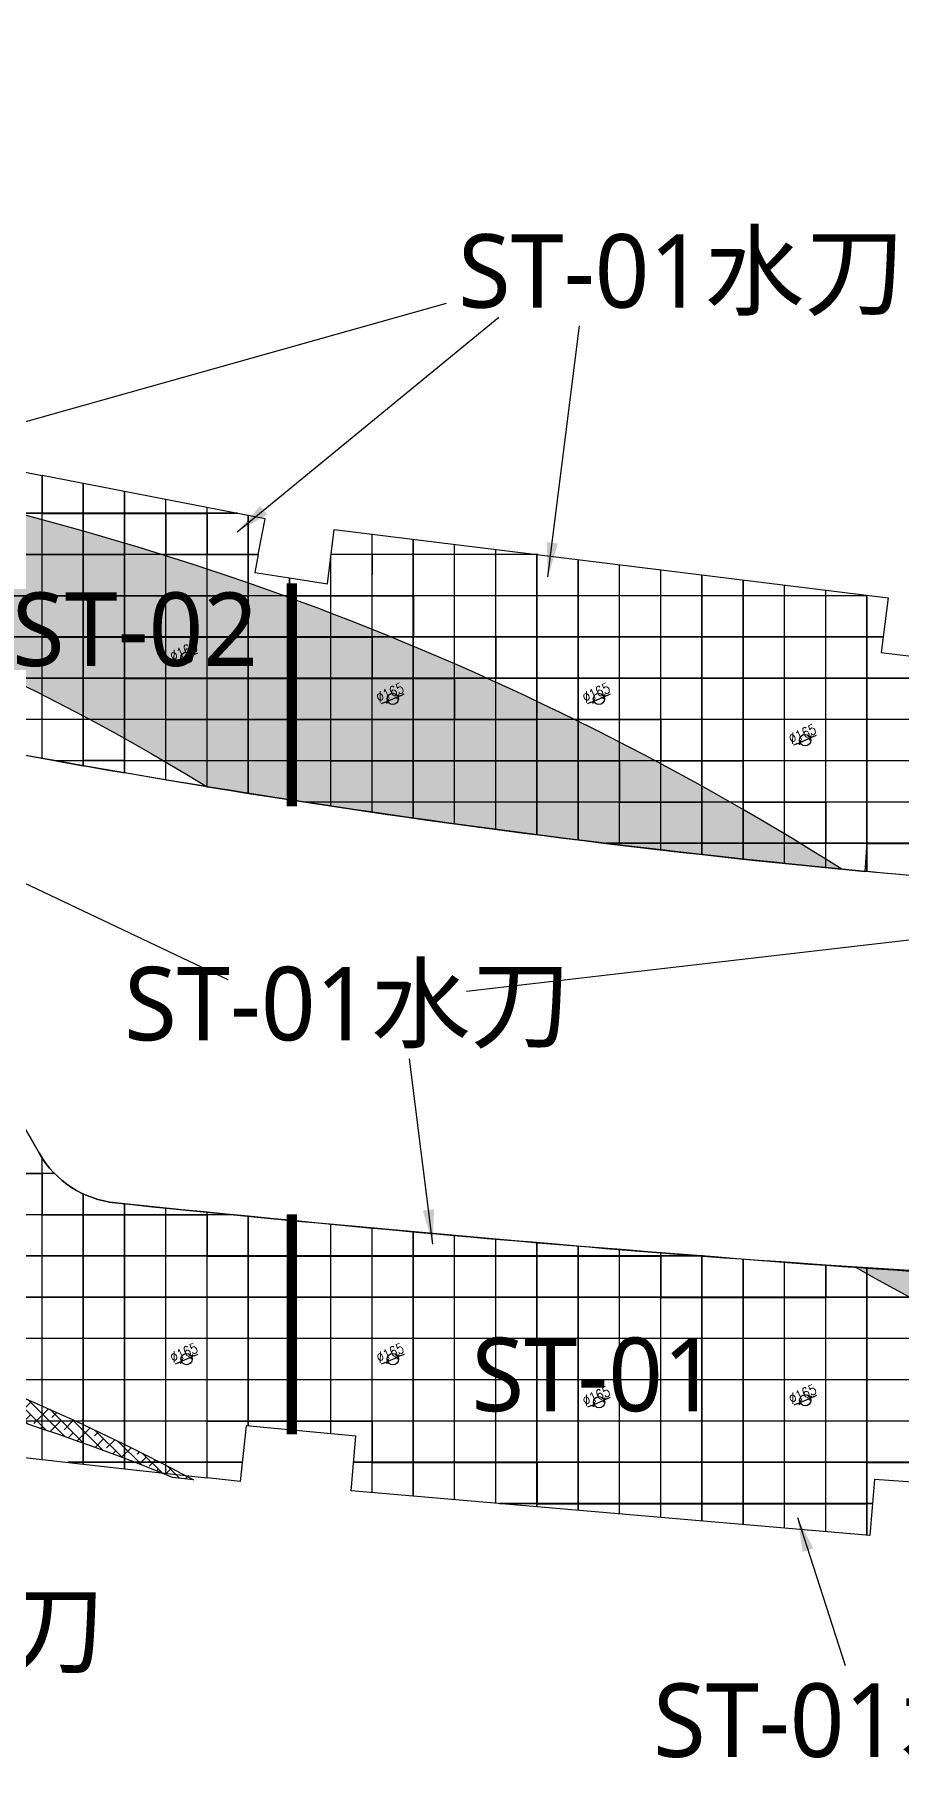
# Model space of a CAD drawing. Header units: millimetres. Extents: x -1989 to 265952, y -5690 to 142265.
# Drawn here: x 87341 to 99936, y 16123 to 41289 of the extents above; entities that cross this region are included whole.
import ezdxf
from ezdxf.enums import TextEntityAlignment as Align
from ezdxf.lldxf.tags import DXFTag

# ---------------------------------------------------------------- set-up
doc = ezdxf.new("R2010")
doc.units = ezdxf.units.MM
for name, color, linetype in [('d地面疏散指示开孔165mm', 91, 'Continuous'), ('F-地材填充', 8, 'Continuous'), ('F-地材造型线', 150, 'Continuous'), ('ST-01水刀', 111, 'Continuous'), ('ST-02整砖', 22, 'Continuous'), ('ST-02算量', 222, 'Continuous'), ('ST-12算量', 21, 'Continuous'), ('现场实际间隔柱定位', 6, 'Continuous')]:
    doc.layers.add(name, color=color, linetype=linetype)
doc.styles.get("Standard").update_dxf_attribs({"font": 'arial.ttf'})
doc.styles.add('YQ_DIM', font='romancs.shx', dxfattribs={"width": 0.8, "bigfont": '@by-01-hztxt.shx'})
doc.styles.add('黑体', font='Microsoft YaHei.ttf')
tags = doc.linetypes.add('EXP JT_LINE', pattern='A,0.5,-0.2,["EXP JT",Standard,S=0.12,R=0,X=-0.1,Y=-0.05],-0.5', length=1.199999999999999).pattern_tags.tags
tags[6] = DXFTag(74, 10)
doc.dimstyles.new('yq100', dxfattribs={"dimscale": 50, "dimtxt": 3, "dimasz": 1, "dimexe": 1.5, "dimexo": 3, "dimgap": 0.5, "dimtad": 1, "dimdec": 0, "dimrnd": 5, "dimdsep": 46, "dimtxsty": 'YQ_DIM', "dimblk": 'YQTICK', "dimcen": 0, "dimclrd": 256, "dimclre": 256, "dimclrt": 7, "dimadec": 1, "dimazin": 2, "dimtfac": 1, "dimtdec": 0, "dimtix": 1, "dimtmove": 2, "dimatfit": 2, "dimfxl": 1, "dimtolj": 1, "dimtzin": 0, "dimarcsym": 0})
doc.dimstyles.new('yq50', dxfattribs={"dimscale": 50, "dimtxt": 3, "dimasz": 1, "dimexe": 1.5, "dimexo": 3, "dimgap": 0.5, "dimtad": 1, "dimdec": 0, "dimdsep": 46, "dimtxsty": 'YQ_DIM', "dimblk": 'YQTICK', "dimcen": 0, "dimclrd": 256, "dimclre": 256, "dimclrt": 7, "dimadec": 1, "dimazin": 2, "dimtfac": 1, "dimtdec": 4, "dimtix": 1, "dimtmove": 2, "dimatfit": 2, "dimfxl": 1, "dimtolj": 1, "dimtzin": 0, "dimarcsym": 0})

# ---------------------------------------------------------------- blocks, each defined once
blk = doc.blocks.new('AWERAWE')
at = {"layer": 'F-地材填充', "color": 8, "linetype": 'Continuous'}
for p, q in [((-8067.272042113867, 414884.8690676519), (-8067.272042113867, 418997.7040055547)), ((-8065.272042113866, 414882.8690676519), (-8065.272042113866, 418995.7040055547)), ((-7467.272042113866, 414777.9013443216), (-7467.272042113866, 418881.631444347)), ((-7465.272042113865, 414775.9013443216), (-7465.272042113865, 418879.631444347)), ((-6867.272042113866, 414673.5608428195), (-6867.272042113866, 418765.5588831393)), ((-6865.272042113865, 414671.5608428195), (-6865.272042113865, 418763.5588831393)), ((-6267.272042113866, 414571.841750575), (-6267.272042113866, 418649.4863219317)), ((-6265.272042113866, 414569.841750575), (-6265.272042113866, 418647.4863219316)), ((-5667.272042113865, 414472.7384175448), (-5667.272042113865, 418533.413760724)), ((-5665.272042113866, 414470.7384175448), (-5665.272042113866, 418531.413760724)), ((-5225.11943601162, 418447.8774516658), (-23116.23392418378, 418447.8774516658)), ((-5223.119436011621, 418445.8774516659), (-23114.23392418378, 418445.8774516659)), ((-5067.272042113866, 414376.245354585), (-5067.272042113866, 418417.3411995163)), ((-5065.272042113866, 414374.245354585), (-5065.272042113866, 418415.3411995164)), ((-3267.272042113866, 414102.3752754928), (-3267.272042113866, 418145.8912105583)), ((-3265.272042113866, 414100.3752754928), (-3265.272042113866, 418143.8912105583)), ((-2667.272042113866, 414016.2715653684), (-2667.272042113866, 418071.645527965)), ((-2665.272042113866, 414014.2715653684), (-2665.272042113866, 418069.645527965)), ((-4924.676571390449, 417847.8774516658), (-21020.29312179546, 417847.8774516658)), ((-4922.67657139045, 417845.8774516658), (-21018.29312179546, 417845.8774516658)), ((-3867.272042113866, 414191.0688774068), (-3867.272042113866, 417817.8247302549)), ((-3865.272042113866, 414189.0688774068), (-3865.272042113866, 417815.8247302549)), ((-858.9400140412545, 417847.8774516658), (-3863.549188013778, 417847.8774516658)), ((-856.9400140412545, 417845.8774516658), (-3861.549188013778, 417845.8774516658)), ((-2067.272042113866, 413932.7530398114), (-2067.272042113866, 417997.3998453717)), ((-2065.272042113866, 413930.7530398114), (-2065.272042113866, 417995.3998453718)), ((-1467.272042113866, 413851.8151438218), (-1467.272042113865, 417923.1541627784)), ((-1465.272042113866, 413849.8151438219), (-1465.272042113866, 417921.1541627784)), ((-867.2720421138658, 413773.4534733492), (-867.2720421138654, 417848.9084801852)), ((-865.2720421138658, 413771.4534733492), (-865.2720421138655, 417846.9084801852)), ((-267.2720421138658, 413697.6637740648), (-267.2720421138655, 417774.662797592)), ((-265.2720421138658, 413695.6637740648), (-265.2720421138655, 417772.6627975919)), ((-4467.272042113865, 414282.3572318772), (-4467.272042113865, 417506.99225199)), ((-4465.272042113865, 414280.3572318772), (-4465.272042113865, 417504.99225199)), ((332.7279578861342, 413624.4419401818), (332.7279578861344, 417700.4171149987)), ((334.7279578861342, 413622.4419401818), (334.7279578861344, 417698.4171149987)), ((932.727957886134, 413553.7840133193), (932.7279578861345, 417626.1714324055)), ((934.727957886134, 413551.7840133193), (934.7279578861344, 417624.1714324054)), ((1532.727957886134, 413485.6861814112), (1532.727957886134, 417551.9257498121)), ((1534.727957886134, 413483.6861814112), (1534.727957886134, 417549.9257498121)), ((2132.727957886134, 413420.1447776596), (2132.727957886134, 417477.6800672189)), ((2134.727957886134, 413418.1447776596), (2134.727957886134, 417475.6800672189)), ((2732.727957886134, 413357.15627953), (2732.727957886134, 417403.4343846257)), ((2734.727957886134, 413355.15627953), (2734.727957886134, 417401.4343846256)), ((3332.727957886135, 413296.7173077909), (3332.727957886135, 417329.1887020324)), ((3334.727957886135, 413294.7173077909), (3334.727957886135, 417327.1887020324)), ((3932.727957886135, 413238.8246255928), (3932.727957886135, 417254.9430194391)), ((3934.727957886135, 413236.8246255928), (3934.727957886135, 417252.943019439)), ((3932.727957886135, 417247.8774516657), (-19237.8800835621, 417247.8774516657)), ((3932.727957886135, 417245.8774516658), (-19235.8800835621, 417245.8774516658)), ((4167.113881494723, 416647.8774516658), (-19109.2456329416, 416647.8774516658)), ((4169.113881494722, 416645.8774516658), (-19107.2456329416, 416645.8774516658)), ((13147.38438598331, 416047.8774516658), (-17078.71511438235, 416047.8774516658)), ((13149.38438598331, 416045.8774516658), (-17076.71511438235, 416045.8774516658)), ((47766.62436168374, 415447.8774516658), (-17049.7851224067, 415447.8774516658)), ((47768.62436168373, 415445.8774516657), (-17047.7851224067, 415445.8774516657)), ((47586.14256898344, 414847.8774516658), (-7861.44245661205, 414847.8774516658)), ((47588.14256898344, 414845.8774516658), (-7859.44245661205, 414845.8774516658)), ((47472.54161439597, 414247.8774516658), (-4242.650197057916, 414247.8774516658)), ((47474.54161439597, 414245.8774516658), (-4240.650197057916, 414245.8774516658)), ((34509.67732212071, 413647.8774516658), (138.3889371379882, 413647.8774516658)), ((34511.67732212071, 413645.8774516658), (140.3889371379882, 413645.8774516658)), ((-8067.272042113867, 404689.5109222825), (-8067.272042113867, 409073.203431212)), ((-8065.272042113866, 404687.5109222824), (-8065.272042113866, 409071.203431212)), ((-7886.274062085082, 408847.8774516658), (-31567.42510446267, 408847.8774516658)), ((-7884.274062085082, 408845.8774516658), (-31565.42510446267, 408845.8774516658)), ((-7467.272042113866, 404622.8571966247), (-7467.272042113866, 408551.1161411667)), ((-7465.272042113866, 404620.8571966247), (-7465.272042113866, 408549.1161411667)), ((-5281.438072288027, 408247.8774516657), (-30454.5878557642, 408247.8774516657)), ((-5279.438072288026, 408245.8774516658), (-30452.5878557642, 408245.8774516658)), ((-6867.272042113866, 404556.2034709671), (-6867.272042113866, 408407.9088888187)), ((-6865.272042113867, 404554.203470967), (-6865.272042113867, 408405.9088888187)), ((-6267.272042113866, 404489.5497453093), (-6267.272042113866, 408346.4402878415)), ((-6265.272042113867, 404487.5497453093), (-6265.272042113867, 408344.4402878415)), ((-5667.272042113866, 404422.8960196516), (-5667.272042113866, 408286.0925800903)), ((-5665.272042113866, 404420.8960196516), (-5665.272042113866, 408284.0925800904)), ((-5067.272042113867, 405175.036399753), (-5067.272042113867, 408226.8651403999)), ((-5065.272042113867, 405173.0363997529), (-5065.272042113867, 408224.8651403999)), ((-4467.272042113866, 405119.2565832392), (-4467.272042113866, 408168.7573556615)), ((-4465.272042113866, 405117.2565832392), (-4465.272042113866, 408166.7573556615)), ((-3867.272042113866, 405063.4767667254), (-3867.272042113866, 408111.768624792)), ((-3865.272042113867, 405061.4767667254), (-3865.272042113866, 408109.768624792)), ((-3267.272042113866, 404206.413119459), (-3267.272042113866, 408055.8983587016)), ((-3265.272042113867, 404204.413119459), (-3265.272042113866, 408053.8983587016)), ((-2667.272042113867, 404155.1132544667), (-2667.272042113866, 408001.1459802634)), ((-2665.272042113867, 404153.1132544666), (-2665.272042113866, 407999.1459802634)), ((-2067.272042113867, 404103.8133894743), (-2067.272042113866, 407947.5109242835)), ((-2065.272042113866, 404101.8133894744), (-2065.272042113866, 407945.5109242835)), ((-1467.272042113866, 404052.5135244821), (-1467.272042113866, 407894.9926374708)), ((-1465.272042113866, 404050.5135244821), (-1465.272042113866, 407892.9926374708)), ((-867.2720421138663, 404001.2136594897), (-867.2720421138661, 407843.5905784087)), ((-865.2720421138663, 403999.2136594897), (-865.2720421138662, 407841.5905784087)), ((-267.2720421138664, 403949.9137944974), (-267.2720421138662, 407793.3042175267)), ((-265.2720421138664, 403947.9137944974), (-265.2720421138662, 407791.3042175267)), ((332.7279578861336, 403898.6139295051), (332.7279578861338, 407744.1330370731)), ((334.7279578861336, 403896.6139295051), (334.7279578861338, 407742.133037073)), ((932.7279578861336, 403847.3140645129), (932.7279578861338, 407696.0765310874)), ((934.7279578861336, 403845.3140645128), (934.7279578861337, 407694.0765310875)), ((1548.989490327003, 407647.8774516658), (-29352.09231010201, 407647.8774516658)), ((1550.989490327003, 407645.8774516658), (-29350.09231010202, 407645.8774516658)), ((1532.727957886133, 403796.0141995205), (1532.727957886134, 407649.1342053754)), ((1534.727957886134, 403794.0141995205), (1534.727957886134, 407647.1342053754)), ((2132.727957886134, 403744.7143345281), (2132.727957886134, 407603.305577482)), ((2134.727957886134, 403742.7143345282), (2134.727957886134, 407601.3055774819)), ((2732.727957886134, 403693.4144695359), (2732.727957886134, 407558.5901766671)), ((2734.727957886134, 403691.4144695359), (2734.727957886134, 407556.590176667)), ((3332.727957886134, 403642.1146045436), (3332.727957886134, 407514.987543881)), ((3334.727957886133, 403640.1146045436), (3334.727957886134, 407512.987543881)), ((3932.727957886134, 403590.8147395512), (3932.727957886135, 407472.4972317412)), ((3934.727957886133, 403588.8147395513), (3934.727957886134, 407470.4972317412)), ((15882.95657703297, 407047.8774516658), (-21860.08162914582, 407047.8774516658)), ((15884.95657703297, 407045.8774516658), (-21858.08162914582, 407045.8774516658)), ((74732.72795788615, 406447.8774516659), (-21939.68451723203, 406447.8774516658)), ((74732.72795788615, 406445.8774516658), (-21937.68451723203, 406445.8774516658)), ((73713.34126965156, 405847.8774516658), (-12885.46025047575, 405847.8774516658)), ((73715.34126965156, 405845.8774516658), (-12883.46025047575, 405845.8774516658)), ((71586.82193263689, 405247.8774516658), (-12950.74318721475, 405247.8774516658)), ((71588.82193263689, 405245.8774516658), (-12948.74318721475, 405245.8774516658)), ((-5159.137338070425, 404647.8774516658), (-7692.498057261648, 404647.8774516658)), ((-5157.137338070424, 404645.8774516658), (-7690.498057261648, 404645.8774516658)), ((64373.78084498001, 404647.8774516658), (-3536.943442092532, 404647.8774516658)), ((64375.78084498001, 404645.8774516658), (-3534.943442092532, 404645.8774516658)), ((4011.029659187687, 404047.8774516659), (-1413.048825538663, 404047.8774516659)), ((4013.029659187687, 404045.8774516658), (-1411.048825538663, 404045.8774516658))]:
    blk.add_line(p, q, dxfattribs=at)
blk = doc.blocks.new('YQTICK')
blk.add_line((-1, 1e-16), (1, 1e-16))
at = {"const_width": 0.4}
blk.add_lwpolyline([(0.5303300858899105, 0.5303300858899106), (-0.5303300858899106, -0.5303300858899105)], dxfattribs=at)
blk = doc.blocks.new('*D296')
at = {"layer": 'DEFPOINTS', "color": 0, "transparency": 16777216}
for p in [(89626.34795451352, 32262.10451857788), (89474.92647750374, 32196.55654911961)]:
    blk.add_point(p, dxfattribs=at)
at = {"layer": 'd地面疏散指示开孔165mm', "lineweight": -2, "transparency": 16777216}
for p, q in [((89474.92647750374, 32196.55654911961), (89626.34795451352, 32262.10451857788)), ((89672.23325057716, 32281.96753962587), (89718.11854664078, 32301.83056067386)), ((89429.04118144012, 32176.69352807162), (89383.15588537647, 32156.83050702363))]:
    blk.add_line(p, q, dxfattribs=at)
at = {"layer": 'd地面疏散指示开孔165mm', "lineweight": -2, "transparency": 16777216, "xscale": 50, "yscale": 50, "zscale": 50}
for p, rotation in [((89474.92647750374, 32196.55654911961), 23.40702549852468), ((89626.34795451352, 32262.10451857788), 203.4070254985246)]:
    blk.add_blockref('YQTICK', p, dxfattribs=dict(at, rotation=rotation))
at = {"layer": 'd地面疏散指示开孔165mm', "color": 7, "transparency": 16777216, "insert": (89510.91117391265, 32321.101125976), "char_height": 150, "attachment_point": 5, "rotation": 23.40702549852465, "style": 'YQ_DIM'}
blk.add_mtext('\\A1;∅165', dxfattribs=at)
blk = doc.blocks.new('*D297')
at = {"layer": 'DEFPOINTS', "color": 0, "transparency": 16777216}
for p in [(92474.92647750357, 31596.55654911942), (92626.34795451345, 31662.10451857799)]:
    blk.add_point(p, dxfattribs=at)
at = {"layer": 'd地面疏散指示开孔165mm', "lineweight": -2, "transparency": 16777216}
for p, q in [((92429.04118143997, 31576.69352807136), (92383.15588537636, 31556.83050702331)), ((92474.92647750357, 31596.55654911942), (92626.34795451345, 31662.10451857799)), ((92672.23325057708, 31681.96753962603), (92718.11854664068, 31701.83056067409))]:
    blk.add_line(p, q, dxfattribs=at)
at = {"layer": 'd地面疏散指示开孔165mm', "lineweight": -2, "transparency": 16777216, "xscale": 50, "yscale": 50, "zscale": 50}
for p, rotation in [((92626.34795451345, 31662.10451857799), 203.4070254986014), ((92474.92647750357, 31596.55654911942), 23.40702549860142)]:
    blk.add_blockref('YQTICK', p, dxfattribs=dict(at, rotation=rotation))
at = {"layer": 'd地面疏散指示开孔165mm', "color": 7, "transparency": 16777216, "insert": (92510.91117391242, 31721.10112597592), "char_height": 150, "attachment_point": 5, "rotation": 23.407025498601396, "style": 'YQ_DIM'}
blk.add_mtext('\\A1;∅165', dxfattribs=at)
blk = doc.blocks.new('*D298')
at = {"layer": 'DEFPOINTS', "color": 0, "transparency": 16777216}
for p in [(95474.92647750366, 31596.55654911933), (95626.34795451353, 31662.10451857813)]:
    blk.add_point(p, dxfattribs=at)
at = {"layer": 'd地面疏散指示开孔165mm', "lineweight": -2, "transparency": 16777216}
for p, q in [((95429.04118144006, 31576.69352807123), (95383.15588537649, 31556.83050702311)), ((95474.92647750366, 31596.55654911933), (95626.34795451353, 31662.10451857813)), ((95672.23325057712, 31681.96753962625), (95718.11854664069, 31701.83056067435))]:
    blk.add_line(p, q, dxfattribs=at)
at = {"layer": 'd地面疏散指示开孔165mm', "lineweight": -2, "transparency": 16777216, "xscale": 50, "yscale": 50, "zscale": 50}
for p, rotation in [((95626.34795451353, 31662.10451857813), 203.4070254986745), ((95474.92647750366, 31596.55654911933), 23.40702549867448)]:
    blk.add_blockref('YQTICK', p, dxfattribs=dict(at, rotation=rotation))
at = {"layer": 'd地面疏散指示开孔165mm', "color": 7, "transparency": 16777216, "insert": (95510.91117391238, 31721.10112597589), "char_height": 150, "attachment_point": 5, "rotation": 23.40702549867447, "style": 'YQ_DIM'}
blk.add_mtext('\\A1;∅165', dxfattribs=at)
blk = doc.blocks.new('*D299')
at = {"layer": 'DEFPOINTS', "color": 0, "transparency": 16777216}
for p in [(98474.92647750369, 30996.55654911947), (98626.34795451359, 31062.10451857804)]:
    blk.add_point(p, dxfattribs=at)
at = {"layer": 'd地面疏散指示开孔165mm', "lineweight": -2, "transparency": 16777216}
for p, q in [((98429.0411814401, 30976.69352807142), (98383.15588537647, 30956.83050702337)), ((98474.92647750369, 30996.55654911947), (98626.34795451359, 31062.10451857804)), ((98672.2332505772, 31081.96753962609), (98718.1185466408, 31101.83056067414))]:
    blk.add_line(p, q, dxfattribs=at)
at = {"layer": 'd地面疏散指示开孔165mm', "lineweight": -2, "transparency": 16777216, "xscale": 50, "yscale": 50, "zscale": 50}
for p, rotation in [((98474.92647750369, 30996.55654911947), 23.40702549860142), ((98626.34795451359, 31062.10451857804), 203.4070254986014)]:
    blk.add_blockref('YQTICK', p, dxfattribs=dict(at, rotation=rotation))
at = {"layer": 'd地面疏散指示开孔165mm', "color": 7, "transparency": 16777216, "insert": (98510.91117391254, 31121.10112597597), "char_height": 150, "attachment_point": 5, "rotation": 23.407025498601396, "style": 'YQ_DIM'}
blk.add_mtext('\\A1;∅165', dxfattribs=at)
blk = doc.blocks.new('*D276')
at = {"layer": 'DEFPOINTS', "color": 0, "transparency": 16777216}
for p in [(98476.92647750385, 21398.55654911963), (98628.34795451364, 21464.10451857797)]:
    blk.add_point(p, dxfattribs=at)
at = {"layer": 'd地面疏散指示开孔165mm', "lineweight": -2, "transparency": 16777216}
for p, q in [((98476.92647750385, 21398.55654911963), (98628.34795451364, 21464.10451857797)), ((98674.23325057726, 21483.96753962597), (98720.1185466409, 21503.83056067397)), ((98431.04118144022, 21378.69352807162), (98385.1558853766, 21358.83050702362))]:
    blk.add_line(p, q, dxfattribs=at)
at = {"layer": 'd地面疏散指示开孔165mm', "lineweight": -2, "transparency": 16777216, "xscale": 50, "yscale": 50, "zscale": 50}
for p, rotation in [((98476.92647750385, 21398.55654911963), 23.40702549854091), ((98628.34795451364, 21464.10451857797), 203.4070254985409)]:
    blk.add_blockref('YQTICK', p, dxfattribs=dict(at, rotation=rotation))
at = {"layer": 'd地面疏散指示开孔165mm', "color": 7, "transparency": 16777216, "insert": (98512.91117391275, 21523.10112597606), "char_height": 150, "attachment_point": 5, "rotation": 23.407025498540943, "style": 'YQ_DIM'}
blk.add_mtext('\\A1;∅165', dxfattribs=at)
blk = doc.blocks.new('*D279')
at = {"layer": 'DEFPOINTS', "color": 0, "transparency": 16777216}
for p in [(95628.34795451362, 21435.60055020128), (95476.92647750395, 21370.0525807429)]:
    blk.add_point(p, dxfattribs=at)
at = {"layer": 'd地面疏散指示开孔165mm', "lineweight": -2, "transparency": 16777216}
for p, q in [((95476.92647750395, 21370.0525807429), (95628.34795451362, 21435.60055020128)), ((95674.23325057722, 21455.46357124932), (95720.11854664084, 21475.32659229734)), ((95431.04118144033, 21350.18955969488), (95385.15588537672, 21330.32653864684))]:
    blk.add_line(p, q, dxfattribs=at)
at = {"layer": 'd地面疏散指示开孔165mm', "lineweight": -2, "transparency": 16777216, "xscale": 50, "yscale": 50, "zscale": 50}
for p, rotation in [((95476.92647750395, 21370.0525807429), 23.40702549857552), ((95628.34795451362, 21435.60055020128), 203.4070254985755)]:
    blk.add_blockref('YQTICK', p, dxfattribs=dict(at, rotation=rotation))
at = {"layer": 'd地面疏散指示开孔165mm', "color": 7, "transparency": 16777216, "insert": (95512.91117391273, 21494.59715759933), "char_height": 150, "attachment_point": 5, "rotation": 23.407025498575546, "style": 'YQ_DIM'}
blk.add_mtext('\\A1;∅165', dxfattribs=at)
blk = doc.blocks.new('*D280')
at = {"layer": 'DEFPOINTS', "color": 0, "transparency": 16777216}
for p in [(92476.92647750345, 21996.5565491193), (92628.34795451348, 22062.10451857803)]:
    blk.add_point(p, dxfattribs=at)
at = {"layer": 'd地面疏散指示开孔165mm', "lineweight": -2, "transparency": 16777216}
for p, q in [((92431.04118143985, 21976.69352807122), (92385.15588537627, 21956.83050702314)), ((92476.92647750345, 21996.5565491193), (92628.34795451348, 22062.10451857803)), ((92674.23325057706, 22081.96753962611), (92720.11854664066, 22101.83056067418))]:
    blk.add_line(p, q, dxfattribs=at)
at = {"layer": 'd地面疏散指示开孔165mm', "lineweight": -2, "transparency": 16777216, "xscale": 50, "yscale": 50, "zscale": 50}
for p, rotation in [((92476.92647750345, 21996.5565491193), 23.40702549863659), ((92628.34795451348, 22062.10451857803), 203.4070254986366)]:
    blk.add_blockref('YQTICK', p, dxfattribs=dict(at, rotation=rotation))
at = {"layer": 'd地面疏散指示开孔165mm', "color": 7, "transparency": 16777216, "insert": (92512.9111739123, 22121.10112597585), "char_height": 150, "attachment_point": 5, "rotation": 23.407025498636614, "style": 'YQ_DIM'}
blk.add_mtext('\\A1;∅165', dxfattribs=at)
blk = doc.blocks.new('*D281')
at = {"layer": 'DEFPOINTS', "color": 0, "transparency": 16777216}
for p in [(89476.9264775039, 21998.55654911954), (89628.34795451348, 22064.104518578)]:
    blk.add_point(p, dxfattribs=at)
at = {"layer": 'd地面疏散指示开孔165mm', "lineweight": -2, "transparency": 16777216}
for p, q in [((89431.04118144033, 21978.69352807148), (89385.1558853767, 21958.83050702343)), ((89476.9264775039, 21998.55654911954), (89628.34795451348, 22064.104518578)), ((89674.23325057708, 22083.96753962607), (89720.11854664068, 22103.83056067413))]:
    blk.add_line(p, q, dxfattribs=at)
at = {"layer": 'd地面疏散指示开孔165mm', "lineweight": -2, "transparency": 16777216, "xscale": 50, "yscale": 50, "zscale": 50}
for p, rotation in [((89476.9264775039, 21998.55654911954), 23.40702549861365), ((89628.34795451348, 22064.104518578), 203.4070254986136)]:
    blk.add_blockref('YQTICK', p, dxfattribs=dict(at, rotation=rotation))
at = {"layer": 'd地面疏散指示开孔165mm', "color": 7, "transparency": 16777216, "insert": (89512.91117391257, 22123.10112597598), "char_height": 150, "attachment_point": 5, "rotation": 23.407025498613613, "style": 'YQ_DIM'}
blk.add_mtext('\\A1;∅165', dxfattribs=at)

msp = doc.modelspace()

# ---------------------------------------------------------------- hatches: boundary and pattern name
at = {"layer": 'F-地材填充'}
h = msp.add_hatch(dxfattribs=at)
h.set_pattern_fill('DOTS', color=8, scale=100, angle=90)
h.set_pattern_definition([(90, (485915.7197267425, 405516.620118822), (-158.75, 79.37500000000001), [0, -158.75])])
edge = h.paths.add_edge_path()
edge.add_line((82663.3540596088, 35216.12599809622), (82621.16808326103, 34998.37111807618))
edge.add_line((82621.16808326103, 34998.37111807618), (82006.17733110653, 35135.09305542594))
edge.add_line((82006.17733110664, 35135.09305542594), (81468.66730676769, 35254.58983097112))
edge.add_line((81468.66730676769, 35254.58983097112), (81493.29269753248, 35370.17405466063))
edge.add_arc((76600.44360442137, -6383.592687577969), 42039.46966141733, 83.3163666160761, 98.08916003773373)
edge.add_line((70684.90487224856, 35237.59675868115), (70684.90487107149, 35154.38567412555))
edge.add_arc((72665.23145493856, 2442.126793975738), 32772.14632001863, 58.4021364496154, 93.4643297160261, ccw=False)
edge.add_arc((112929.7945153547, 171942.4495205379), 143457.7266076545, 260.736363694474, 264.46176272153)
edge.add_arc((76626.54245602388, -6411.319012759806), 42062.89662480486, 57.7294283861883, 81.74849109157326)
h = msp.add_hatch(dxfattribs=at)
h.set_pattern_fill('橡胶', color=256, scale=200, angle=90)
h.set_pattern_definition([(135, (485915.719726742, 389097.124641923), (-88.38834764831844, -88.38834764831844), []), (224.9999999999999, (485915.719726742, 389097.124641923), (-88.38834764831847, -265.1650429449553), [312.4999999999999, -187.4999999999999])])
edge = h.paths.add_edge_path()
edge.add_arc((77735.25561149037, -8004.046041769994), 30602.72024258791, 67.69804876367891, 97.80859024249992, ccw=False)
edge.add_line((89348.61054428612, 20309.49265354339), (89654.29475264347, 20276.24580816648))
edge.add_arc((73442.47866780733, -10177.44065556864), 34500.00000000051, 61.97169387217832, 102.2478068050065)
edge.add_line((66123.63952234961, 23537.31269608662), (72482.25190601198, 22446.96510671099))
edge.add_line((72482.25190601198, 22446.96510671099), (72618.38906679631, 23249.02261822842))
edge.add_line((72618.38906679631, 23249.02261822842), (73682.64164484433, 23107.8266534514))
edge.add_arc((73669.11603171263, 23074.94861492803), 35.55147855903977, 67.63834796499205, 277.2468897730036)
edge.add_line((73673.60067721494, 23039.68112873394), (73594.25881669522, 22441.64860181985))
edge.add_line((73594.25881669522, 22441.64860181985), (73577.44420811805, 22314.90991947786))
h = msp.add_hatch(dxfattribs=at)
h.set_pattern_fill('DOTS', color=8, scale=100, angle=90)
h.set_pattern_definition([(90, (485915.719726742, 389097.124641923), (-158.75, 79.37500000000001), [0, -158.75])])
edge = h.paths.add_edge_path()
edge.add_line((130360.6817911017, 22361.49640397661), (130084.9022916476, 22361.49640390635))
edge.add_arc((118736.9212646473, 79958.2436098743), 58704.01998242826, 266.36312403132837, 281.1459227901537, ccw=False)
edge.add_arc((116281.8152209779, 41332.16929323479), 19999.99999999982, 238.6656518505823, 266.3631240309851, ccw=False)
edge.add_line((105881.1900896634, 24249.22467358966), (105659.7811729854, 23860.95436671263))
edge.add_arc((104346.4343029951, 24518.854216793), 1468.915318746909, 266.2998205579244, 333.39216216251907, ccw=False)
edge.add_arc((122214.4281242562, 349061.9827225012), 326503.4732390129, 265.9740395710775, 266.8462448970896, ccw=False)
edge.add_arc((115751.2829859923, 52086.88921061755), 33104.82228546954, 240.18419146874, 257.6307908790862)
edge.add_line((108659.884758085, 19750.51140286433), (108661.8187625285, 19783.70567211878))
edge.add_line((108661.8187625285, 19783.70567211878), (109129.9550153511, 19767.18876803262))
edge.add_line((109129.9550153511, 19767.18876803262), (109615.0073186606, 19750.07502749245))
edge.add_line((109615.0073186606, 19750.07502749245), (109616.022880796, 19569.8836459048))
edge.add_arc((114356.7904843565, 45065.1956284611), 25932.33137530922, 259.4663471446382, 264.0852320491518)
edge.add_line((111684.4918107203, 19270.92048148848), (111684.4918107204, 19626.33756178562))
edge.add_arc((111686.4783486761, 19626.34320302386), 1.986545965589833, 88.69279770225381, 180.1627043030422, ccw=False)
edge.add_line((111686.5236677589, 19628.32923198995), (111971.2323856648, 19628.33756178562))
edge.add_line((111971.2323856648, 19628.33756178562), (112001.2323847547, 19628.33756178725))
edge.add_line((112001.2323847547, 19628.33756178725), (112317.1061937555, 19628.3375617855))
edge.add_arc((112317.1061937555, 19626.33756178556), 1.999999999941792, -1.329405254161486, 90.00000000104222, ccw=False)
edge.add_line((112319.1056554237, 19626.29116095163), (112309.4538471996, 19211.02846143852))
edge.add_arc((114858.6960649439, 49102.52163232662), 29999.99999783301, 265.1254276426846, 273.9559090224467)
edge.add_arc((114010.6744585859, 61365.39909765185), 42292.16434649152, 273.9559090227834, 275.2106417266266)
edge.add_line((117851.5450986662, 19248.00509188723), (117856.869708904, 19478.02529661348))
edge.add_arc((117858.8819346154, 19478.29045945746), 2.029621552831, 95.8636621929839, 187.5069495825679, ccw=False)
edge.add_line((117858.6745851057, 19480.30946164383), (118513.0000123384, 19480.31777683677))
edge.add_arc((118512.8589435907, 19478.27778585421), 2.044862733909518, -8.330138340468011, 86.0441996203636, ccw=False)
edge.add_line((118514.882232448, 19477.98153292064), (118514.8993514696, 19313.77459603463))
edge.add_arc((114010.6744578171, 61365.39910069274), 42292.16434959744, 276.1137439086649, 292.7428955380753)

# ---------------------------------------------------------------- linework, layer by layer
at = {"color": 11}
msp.add_lwpolyline([(87411.22464946358, 25019.53382456143, 0.2404197129932057), (88517.2547155782, 24302.28284668588, 0.0121159270092298), (104271.8326290227, 23051.90963665993, 0.282733468284349), (105607.2344188434, 23774.71953270098), (107745.2148964535, 27477.8103455654, 0.563940622258), (107126.034450667, 28602.19647361702, -0.0383659333457319), (85294.70513755622, 31171.65108300347, 0.6438808951479384), (84500.70666847427, 30060.69884390649)], format="xyb", close=True, dxfattribs=at)
at = {"layer": 'd地面疏散指示开孔165mm'}
for centre in [(89550.63721600852, 32229.3305338487), (92550.63721600853, 31629.3305338487), (95550.63721600865, 31629.33053384876), (98550.63721600865, 31029.33053384876), (89552.63721600854, 22031.3305338487), (92552.63721600853, 22029.3305338487), (95552.63721600865, 21402.82656547203), (98552.63721600865, 21431.33053384876)]:
    msp.add_circle(centre, 82.5, dxfattribs=at)
at = {"layer": 'F-地材造型线'}
msp.add_lwpolyline([(99084.6857181009, 29154.38179137235, 0.1050647637379913), (82663.432688301, 35216.84448301452), (82621.16808326103, 34998.37111807618), (82006.17733110664, 35135.09305542594), (81468.66730676769, 35254.58983097112), (81493.29269753248, 35370.17405466063, 0.0644231810518809), (70686.77915663403, 35236.14937278375), (70686.77915545707, 35152.93828822722, -0.1539755113251544), (89851.63721600865, 30353.19149972758, 0.016230397369082)], format="xyb", close=True, dxfattribs=at)
at = {"layer": 'F-地材造型线', "color": 1, "linetype": 'EXP JT_LINE', "ltscale": 1500, "const_width": 150}
for points in [[(91084.8960903051, 33310.12990221664), (91084.8960903051, 30066.62034524258)], [(91084.8960903051, 24136.43414111508), (91084.8960903051, 20935.80039410552)]]:
    msp.add_lwpolyline(points, dxfattribs=at)
at = {"layer": 'F-地材造型线'}
for points in [[(73577.44420811746, 22314.90991947762), (73682.64164484433, 23107.8266534514), (72618.38906679631, 23249.02261822842), (72482.25190601198, 22446.96510671099), (66123.63952234961, 23537.31269608662, -0.1775694729511432), (89654.29475264288, 20276.24580816625), (89348.61054428612, 20309.49265354339, 0.1321432168729033), (73577.44420811746, 22314.90991947762), (73594.25881669522, 22441.64860181985)], [(118525.0411937066, 19314.84134262285, 0.0731337628718771), (130281.3364943821, 22328.33053419864), (129915.252130526, 22328.3305338487, -0.0653333047731406), (115013.158350123, 21372.44710719181, -0.1214448498455303), (105881.1900896634, 24249.22467358966), (105674.5782027389, 23891.36238798368, -0.3080681910818887), (104249.6372160086, 23053.13168588866, -0.0038083203545294), (99291.12279797884, 23364.20853597546, 0.0762725418060008), (108659.884758085, 19750.51140286433), (108661.8187625282, 19783.70567211407), (109129.9550153511, 19767.18876803262), (109129.9550153511, 19767.18876803262), (109615.0073186606, 19750.07502749245), (109616.0551305972, 19564.16155758742, 0.0202497489215921), (111734.8988009003, 19270.92048144922), (111734.8988012142, 19673.7508923354), (112334.0509657364, 19655.02738719401), (112316.7307912852, 19210.74477277515, 0.03856132290862), (116928.3599141942, 19173.99859123633, 0.0058887013432266), (117881.7719685132, 19251.00473905209), (117889.1231131413, 19439.09865628896), (118524.89002424, 19429.67988723566), (118525.0411937066, 19314.84134262285)]]:
    msp.add_lwpolyline(points, format="xyb", dxfattribs=at)
at = {"layer": 'ST-01水刀', "color": 111}
for points in [[(87449.63721600854, 34878.54399627485), (87451.63721600876, 34328.33053384864), (89251.63721600876, 34326.33053384864), (89849.63721600876, 34328.33053384864), (89849.63721600876, 33728.33053384864), (90594.60474230538, 33729.49674421261), (90695.27966943922, 34250.6606090515), (87449.63721600854, 34878.54399627485)], [(91049.63721600876, 33128.33053384864), (91049.63721600853, 33389.44533417278), (91602.5843701839, 33302.29895580022), (91700.854517126, 34095.58423361738), (99756.4470437288, 33097.67807875489), (99658.24953899047, 32303.83743156572), (100529.5805610647, 32198.85779035193), (100548.0831300578, 32530.33053384864), (100649.6372160085, 32529.74292925038), (100649.6372160085, 31928.33053384864), (99451.63721600875, 31928.33053384864), (99451.63721600875, 32526.33053384864), (98849.63721600876, 32528.33053384864), (98851.63721600876, 33130.33053385237), (94049.63721600876, 33130.33053385237), (94051.63721600876, 33726.33053384864), (93455.63721599922, 33728.33053384864), (92250.63721600854, 33728.33053384864), (92248.63721600852, 33128.33053384864), (91049.63721600876, 33128.33053384864)], [(100603.2904694262, 20204.93178617433), (99559.20131928349, 20278.25225639253), (99489.92444396697, 19467.9942723588), (91947.83226688184, 20112.84145643216), (92013.34589408762, 20910.30310941718), (90417.64548864836, 21058.64956912768), (90329.4274266884, 20250.27160579341), (89851.63721600876, 20303.34910183438), (89851.63721600876, 20526.33053384864), (89851.63721600876, 21126.33053384864), (92249.63721600876, 21128.33053384864), (92249.63721600876, 20528.33053384864), (94651.63721600876, 20528.33053384864), (94651.63721600876, 19928.33053384864), (98851.63721600876, 19926.33053384864), (99447.0099408485, 19928.33053384864), (99451.63721600875, 20526.33053384864), (100649.6372160086, 20528.33053384864)]]:
    msp.add_lwpolyline(points, dxfattribs=at)
at = {"layer": 'ST-01水刀'}
msp.add_lwpolyline([(88649.63721600865, 30554.35736903807), (88649.63721600865, 30728.33053384864), (88049.63721600865, 30728.33053384864), (88049.63721600865, 31328.33053384864), (84451.63721600865, 31328.33053384864)], dxfattribs=at)
for points in [[(85294.70513755622, 31171.65108300347, 0.005945224346755), (88649.63721600865, 30554.35736903807, -0.005945224346755)], [(86851.63721600865, 24728.33053384864), (87451.63721600865, 24728.33053384864), (87451.63721600865, 24130.33053384864), (89849.63721600865, 24128.33053384864), (89851.63721600865, 23528.33053384864), (96451.63721600865, 23528.33053384864), (96451.63721600865, 22928.33053384864), (98849.63721600865, 22928.33053384864), (98849.63721600865, 23395.58412023963, -0.0079509004401253), (88517.2547155782, 24302.28284668588, -0.2404197129932078), (87411.22464946358, 25019.53382456143), (84500.70666847427, 30060.69884390649, -0.6438808951479384)]]:
    msp.add_lwpolyline(points, format="xyb", dxfattribs=at)
msp.add_lwpolyline([(99451.63721600865, 29119.27770777556), (99451.63721600865, 29528.33053384864), (101849.6372160086, 29528.33053384864), (101849.6372160086, 28928.33053384864), (107849.6372160086, 28928.33053384864), (107849.6372160086, 26528.33053384864), (107249.6372160086, 26530.33053384864), (107249.6372160086, 24730.33053384864), (106158.9566875886, 24730.33053384864), (107745.2148964535, 27477.8103455654, 0.563940622258), (107126.034450667, 28602.19647361702, -0.0134074241800447)], format="xyb", close=True, dxfattribs=at)
at = {"layer": 'ST-02整砖', "color": 22}
for points in [[(84451.63721600852, 33130.33053384864), (84451.63721600852, 33728.33053384864), (88649.63721600853, 33728.33053384864), (88649.63721600853, 33130.33053384864)], [(85651.63721600853, 32530.33053384864), (85651.63721600853, 33128.33053384864), (90449.63721600852, 33128.33053384864), (90449.63721600852, 32530.33053384864)], [(87451.63721600853, 31930.33053384864), (87451.63721600853, 32528.33053384864), (92249.63721600852, 32528.33053384864), (92249.63721600852, 31930.33053384864)], [(88651.63721600852, 31330.33053384864), (88651.63721600852, 31928.33053384864), (93449.63721600853, 31928.33053384864), (93449.63721600853, 31330.33053384864)], [(89251.63721600853, 30730.33053384864), (89251.63721600853, 31328.33053384864), (94649.63721600852, 31328.33053384864), (94649.63721600852, 30730.33053384864)], [(91649.63721600853, 30130.33053384864), (91649.63721600853, 30728.33053384864), (95849.63721600853, 30728.33053384864), (95849.63721600853, 30130.33053384864)], [(95851.63721600853, 29530.33053384864), (95851.63721600853, 30128.33053384864), (97049.63721600853, 30128.33053384864), (97049.63721600853, 29530.33053384864)]]:
    msp.add_lwpolyline(points, close=True, dxfattribs=at)
at = {"layer": 'ST-02算量', "color": 200}
msp.add_lwpolyline([(87181.94326473356, 34932.31911993245), (87449.63721600854, 34880.53258235866), (87451.63721600876, 34330.31911993245), (89249.63721600876, 34330.31911993245), (89249.63721600876, 33730.31911993245), (90594.232686732, 33730.31911993245), (90543.47962020877, 33467.96736688018), (91049.63721600876, 33391.43392025659), (91051.63721600876, 33130.31911993245), (92851.63721600876, 33130.31911993245), (92851.63721600876, 32605.84696367229), (92851.63721600876, 32528.31911993245), (94051.63721600876, 32530.31911993245), (94049.63721600876, 31930.31911993245), (95249.63721600876, 31930.31911993245), (95249.63721600876, 31330.31911993245), (96449.63721600876, 31330.31911993245), (96449.63721600876, 30730.31911993245), (97649.63721600876, 30728.31911993245), (97649.63721600876, 30130.31911993245), (98849.63721600876, 30130.31911993245), (98849.63721600876, 29530.31911993245), (99449.63721600865, 29530.31911993245), (99420.40857526512, 29115.85491568359), (98685.51379581707, 29193.64923434358, -0.0165751172332959), (89260.79400064277, 30450.76274511873, -1.122615263247562)], format="xyb", dxfattribs=at)
for points in [[(89260.79400064277, 30450.76274511873), (88651.63721600865, 30556.00251108615), (88651.63721600865, 30732.31911993245), (88051.63721600876, 30732.31911993245), (88051.63721600865, 31332.31911993245), (86851.63721600865, 31332.31911993245)], [(98851.63721600854, 23397.44062606394), (98851.63721600854, 22932.33053384864), (100051.6372160085, 22930.33053384864)], [(104251.6372160085, 23051.71953269318), (98851.63721600854, 23397.44062606394)]]:
    msp.add_lwpolyline(points, dxfattribs=at)
at = {"layer": 'ST-12算量', "color": 21}
msp.add_lwpolyline([(86851.4208037588, 20636.64177126085), (88651.63721600852, 20436.65655314983), (88738.90896283698, 20426.96157469854), (89849.63721600854, 20305.34910183444), (89849.63721600876, 20528.33053384864), (89251.63721600876, 20528.33053384864), (89249.63721600876, 21126.33053384864), (88651.63721600875, 21126.33053384864), (88051.63721600876, 21128.33053384864), (88051.63721600876, 21726.33053384864), (86851.63721600876, 21728.33053384864)], dxfattribs=at)
at = {"layer": '现场实际间隔柱定位', "const_width": 2}
for points in [[(64217.09245389726, 41288.14958304292), (72419.490940667, 38175.95968567449), (72136.18638983092, 37429.29033203583), (73809.97990395865, 36919.83248108844), (73981.28418066379, 37705.05066223568), (81638.08597266886, 36034.63226853274), (81468.66730676769, 35254.58983097112), (82621.16808326103, 34998.37111807618), (82773.00778601391, 35783.25792253917), (90695.27966943922, 34250.6606090515), (90543.47962020877, 33465.97878079637), (91602.5843701839, 33302.29895580022), (91700.72219481439, 34094.51606240685), (99756.5507596169, 33097.66524466002), (99658.21408001825, 32303.84170373101), (100530.0859413904, 32198.79690115605)], [(100603.8631935038, 20215.61109234797), (99559.20131928349, 20278.25225639253), (99491.4322562558, 19467.86535474736), (91947.83226688176, 20112.84145643216), (92013.34589408762, 20910.30310941718), (90417.64548864836, 21058.64956912768), (90329.4274266884, 20250.27160579341), (82566.46060925983, 21112.6560400248), (82652.82515991096, 21906.41215730624), (81650.07233225393, 22002.64563404876), (81539.94462966513, 21209.42582712593), (73577.44420811735, 22314.90991947762), (73682.64164484433, 23107.8266534514), (72618.38906679631, 23249.02261822842), (72482.25190601198, 22446.96510671099), (64992.98379211841, 23729.32105951532)]]:
    msp.add_lwpolyline(points, dxfattribs=at)

# ---------------------------------------------------------------- block references
at = {"layer": 'ST-01水刀'}
msp.add_blockref('AWERAWE', (95516.90925812247, -384117.5469178173), dxfattribs=at)

# ---------------------------------------------------------------- texts
at = {"color": 122, "ltscale": 5000, "style": '黑体'}
for s, p in [('ST-01水刀', (96750.36556348, 37868.11651573205)), ('ST-01水刀', (91893.92954962238, 27214.98008115837)), ('ST-01', (95488.15098570455, 21808.06175454802)), ('ST-01水刀', (85117.32932650836, 18119.59152138713)), ('ST-01水刀', (99588.0948726272, 16795.32377555841))]:
    msp.add_text(s, height=1069.01983612351, dxfattribs=at).set_placement(p, align=Align.MIDDLE)
at = {"color": 241, "ltscale": 5000, "style": '黑体'}
msp.add_text('ST-02', height=1069.01983612351, dxfattribs=at).set_placement((88802.48408279991, 32643.62727515135), align=Align.MIDDLE)

# ---------------------------------------------------------------- dimensions: what is measured, and where the dimension line sits
at = {"layer": 'd地面疏散指示开孔165mm'}
for p1, p2, picture, middle in [((89474.92647750374, 32196.55654911961), (89626.34795451352, 32262.10451857788), '*D296', (89510.91117391265, 32321.101125976)), ((92474.92647750357, 31596.55654911942), (92626.34795451345, 31662.10451857799), '*D297', (92510.91117391242, 31721.10112597592)), ((95474.92647750366, 31596.55654911933), (95626.34795451353, 31662.10451857813), '*D298', (95510.91117391238, 31721.10112597589)), ((98474.92647750369, 30996.55654911947), (98626.34795451359, 31062.10451857804), '*D299', (98510.91117391254, 31121.10112597597)), ((89476.9264775039, 21998.55654911954), (89628.34795451348, 22064.104518578), '*D281', (89512.91117391257, 22123.10112597598)), ((92476.92647750345, 21996.5565491193), (92628.34795451348, 22062.10451857803), '*D280', (92512.9111739123, 22121.10112597585)), ((95476.92647750395, 21370.0525807429), (95628.34795451362, 21435.60055020128), '*D279', (95512.91117391273, 21494.59715759933)), ((98476.92647750385, 21398.55654911963), (98628.34795451364, 21464.10451857797), '*D276', (98512.91117391275, 21523.10112597606))]:
    dim = msp.add_diameter_dim_2p(p1=p1, p2=p2, dimstyle='yq50', override={"dimzin": 0}, dxfattribs=at)
    dim.commit()
    dim.dimension.update_dxf_attribs({"geometry": picture, "text_midpoint": middle})

# ---------------------------------------------------------------- leaders
at = {"layer": 'ST-12算量', "color": 122}
for points, override in [([(85215.70630975094, 35102.42415443776), (93331.0959797467, 37383.53380152551)], {"dimasz": 10, "dimtad": 0, "dimzin": 0, "dimfxl": 6, "dimfxlon": 1}), ([(90287.94370478603, 34057.09449340883), (94094.62062436368, 37179.9046938351)], {"dimasz": 10, "dimtad": 0, "dimzin": 0, "dimfxl": 6, "dimfxlon": 1}), ([(94809.61399343079, 33403.86437214041), (95266.10680968154, 37053.64134526174)], {"dimasz": 10, "dimtad": 0, "dimzin": 0, "dimfxl": 6, "dimfxlon": 1}), ([(84105.29853190332, 30413.62975759493), (90152.15361128213, 27551.10471261354)], {"dimasz": 10, "dimtad": 0, "dimzin": 0, "dimfxl": 6, "dimfxlon": 1}), ([(105768.803509077, 28780.36126508811), (93623.71384349492, 27375.11337287645)], {"dimasz": 10, "dimtad": 0, "dimzin": 0, "dimfxl": 6, "dimfxlon": 1}), ([(93133.4920880938, 23703.66211421523), (92793.55257752936, 26394.59733403815)], {"dimasz": 10, "dimtad": 0, "dimzin": 0, "dimfxl": 6, "dimfxlon": 1}), ([(98439.66324106025, 19728.97115259236), (99133.72347878132, 17575.12761735698)], {"dimasz": 10, "dimgap": 0.5, "dimtad": 0, "dimzin": 0, "dimfxl": 6, "dimfxlon": 1})]:
    msp.add_leader(points, dimstyle='yq100', override=override, dxfattribs=at)

doc.saveas('drawing.dxf')
